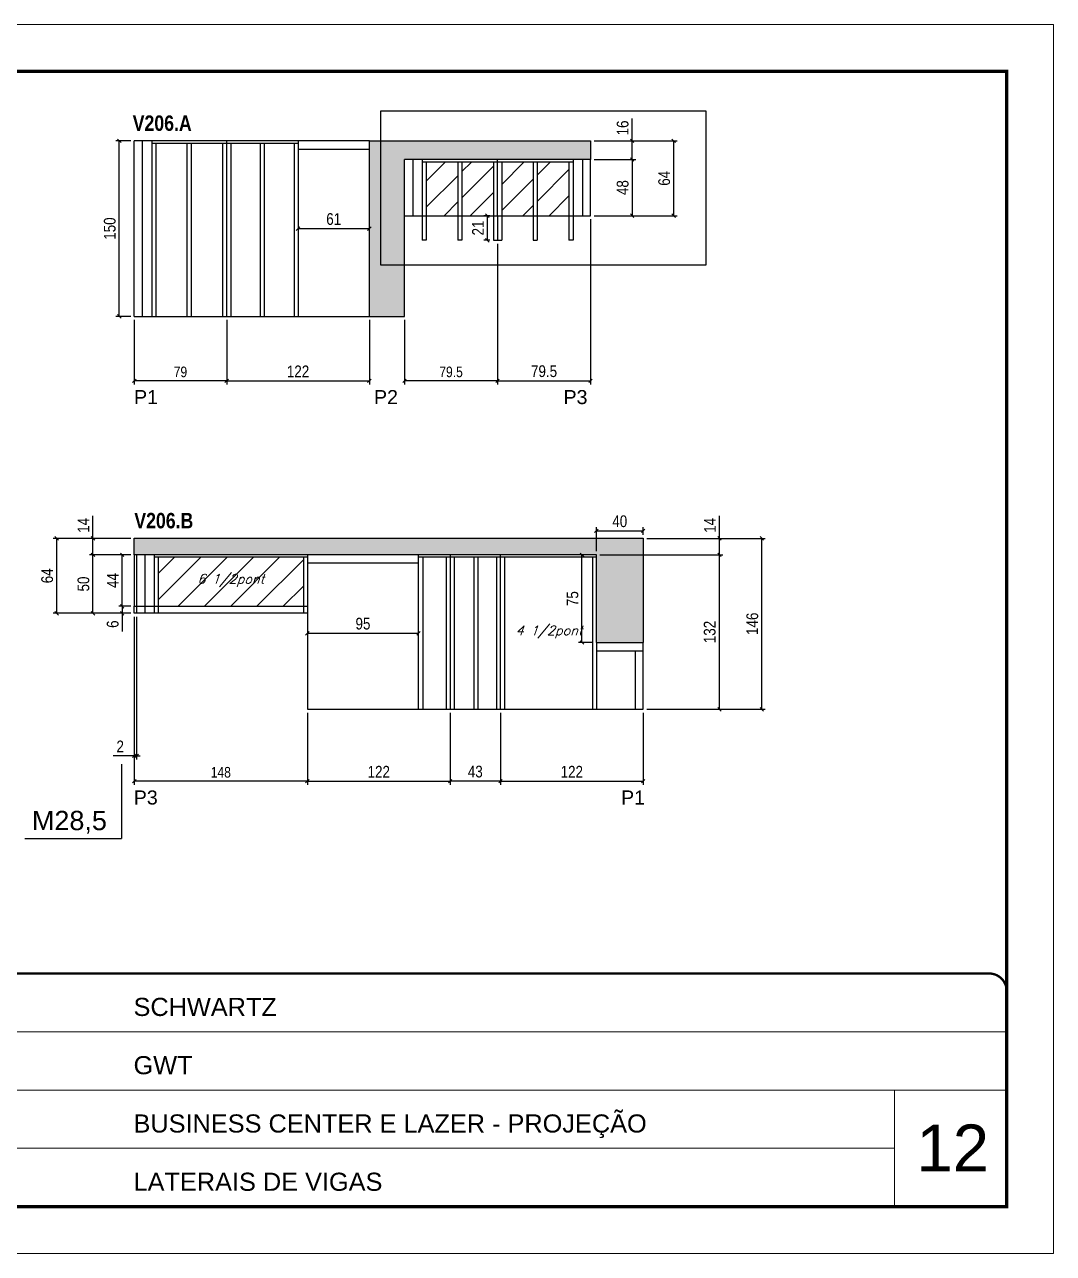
# Model space of a CAD drawing. Extents: x 2603 to 22413, y 1253 to 30260.
# Drawn here: x 7977 to 8856, y 26522 to 27572 of the extents above; entities that cross this region are included whole.
import ezdxf

# ---------------------------------------------------------------- set-up
doc = ezdxf.new("R2010")
doc.units = 0
doc.linetypes.add('CONTINUO', pattern=[0])
doc.linetypes.add('DASHED', pattern=[0.75, 0.5, -0.25])
for name, color, linetype in [('5', 5, 'Continuous'), ('COTA', 241, 'Continuous'), ('NOMENCLATURA', 7, 'Continuous'), ('Painéis', 200, 'Continuous'), ('SARR_2.2x7', 40, 'Continuous'), ('SARR_3.5x7', 81, 'Continuous'), ('texto', 7, 'Continuous')]:
    doc.layers.add(name, color=color, linetype=linetype)
for name, color, linetype, lineweight in [('CARIMBO', 255, 'Continuous', 9), ('Folhas', 255, 'Continuous', 9), ('Hachura', 251, 'Continuous', 9), ('SARRAFO DE PRESSAO', 251, 'DASHED', 9)]:
    doc.layers.add(name, color=color, linetype=linetype, lineweight=lineweight)
doc.styles.add('ARIAL', font='arial.ttf')
doc.styles.add('COTA TECNICA', font='techl___.ttf', dxfattribs={"height": 10})
doc.styles.add('COTA TECNICA-50', font='techl___.ttf', dxfattribs={"height": 9})
doc.styles.add('Romans', font='romans.shx')
doc.styles.get("Standard").update_dxf_attribs({"font": 'arial.ttf'})
doc.styles.add('TECNICA', font='techb___.ttf', dxfattribs={"height": 10})
doc.dimstyles.new('COTA PAINEL-50', dxfattribs={"dimtxt": 9, "dimasz": 3, "dimexe": 3, "dimexo": 3, "dimgap": 3, "dimtad": 1, "dimdec": 1, "dimzin": 12, "dimdsep": 46, "dimtxsty": 'COTA TECNICA-50', "dimblk1": 'OBLIQUE', "dimblk2": 'OBLIQUE', "dimsah": 1, "dimcen": 0.9, "dimclrd": 4, "dimclre": 4, "dimclrt": 240, "dimadec": 1, "dimazin": 3, "dimtfac": 1, "dimtdec": 1, "dimtmove": 0, "dimatfit": 3, "dimfxl": 1, "dimtolj": 1, "dimtzin": 12, "dimarcsym": 0})
doc.dimstyles.new('PAINEL', dxfattribs={"dimtxt": 10, "dimasz": 3, "dimexe": 3, "dimexo": 3, "dimgap": 3, "dimtad": 1, "dimdec": 1, "dimzin": 12, "dimdsep": 46, "dimtxsty": 'COTA TECNICA', "dimblk1": 'OBLIQUE', "dimblk2": 'OBLIQUE', "dimsah": 1, "dimcen": 0.9, "dimclrd": 4, "dimclre": 4, "dimclrt": 240, "dimadec": 1, "dimazin": 3, "dimtfac": 1, "dimtdec": 1, "dimtmove": 0, "dimatfit": 3, "dimfxl": 1, "dimtolj": 1, "dimtzin": 12, "dimarcsym": 0})

# ---------------------------------------------------------------- blocks, each defined once
blk = doc.blocks.new('9999999999')
at = {"color": 30, "linetype": 'CONTINUO'}
for p, q in [((98564.6, 34379.6), (99584, 34379.6)), ((98564.6, 34329.8), (99488, 34329.8)), ((99584, 34329.8), (99488, 34329.8)), ((99488, 34329.8), (99488, 34230.2)), ((98564.6, 34280), (99488, 34280))]:
    blk.add_line(p, q, dxfattribs=at)
at = {"color": 30, "linetype": 'CONTINUO', "const_width": 2}
blk.add_lwpolyline([(99584, 34230.2), (99584, 34414.4, 0.414214), (99569, 34429.4), (98229, 34429.4, 0.414214), (98214, 34414.4), (98214, 34245.2, 0.414214), (98229, 34230.2), (99584, 34230.2)], format="xyb", dxfattribs=at)
at = {"layer": 'Folhas'}
blk.add_lwpolyline([(98139, 34190.2), (99624, 34190.2), (99624, 35240.2), (98139, 35240.2)], close=True, dxfattribs=at)
at = {"layer": 'Folhas', "color": 30, "const_width": 3}
blk.add_lwpolyline([(98214, 34230.2), (99584, 34230.2), (99584, 35200.2), (98214, 35200.2)], close=True, dxfattribs=at)
at = {"color": 7, "linetype": 'Continuous', "ltscale": 5, "style": 'ARIAL'}
for s, height, p in [('SCHWARTZ', 15.48, (98837.7, 34393.1)), ('GWT', 15.48, (98837.7, 34343.3)), ('BUSINESS CENTER E LAZER - PROJEÇÃO', 15.483, (98837.7, 34293.5)), ('LATERAIS DE VIGAS', 15.483, (98837.7, 34243.7))]:
    blk.add_text(s, height=height, dxfattribs=at).set_placement(p)
blk = doc.blocks.new('_Oblique')
at = {"color": 0, "linetype": 'ByBlock', "lineweight": -2}
blk.add_line((-0.5, -0.5), (0.5, 0.5), dxfattribs=at)
blk = doc.blocks.new('*D567')
at = {"layer": 'COTA', "color": 4, "linetype": 'ByBlock', "lineweight": -2, "transparency": 16777216}
for p, q in [((8070.8, 27319.7), (8070.8, 27264.6)), ((8149.8, 27319.7), (8149.8, 27264.6)), ((8149.8, 27267.6), (8070.8, 27267.6))]:
    blk.add_line(p, q, dxfattribs=at)
at = {"layer": 'Defpoints', "color": 0, "linetype": 'ByBlock', "transparency": 16777216}
for p in [(8070.8, 27322.7), (8149.8, 27322.7), (8070.8, 27267.6)]:
    blk.add_point(p, dxfattribs=at)
at = {"layer": 'COTA', "color": 4, "linetype": 'ByBlock', "lineweight": -2, "transparency": 16777216, "xscale": 3, "yscale": 3, "zscale": 3, "rotation": 180}
blk.add_blockref('_Oblique', (8070.8, 27267.6), dxfattribs=at)
at = {"layer": 'COTA', "color": 4, "linetype": 'ByBlock', "lineweight": -2, "transparency": 16777216, "xscale": 3, "yscale": 3, "zscale": 3}
blk.add_blockref('_Oblique', (8149.8, 27267.6), dxfattribs=at)
at = {"layer": 'COTA', "color": 240, "linetype": 'ByBlock', "transparency": 16777216, "insert": (8110.3, 27275.2), "char_height": 9, "attachment_point": 5, "style": 'COTA TECNICA-50'}
blk.add_mtext('\\A1;79', dxfattribs=at)
blk = doc.blocks.new('*D2974')
at = {"layer": 'COTA', "color": 4, "linetype": 'ByBlock', "lineweight": -2, "transparency": 16777216}
blk.add_line((8210.8, 27397.7), (8271.8, 27397.7), dxfattribs=at)
at = {"layer": 'Defpoints', "color": 0, "linetype": 'ByBlock', "transparency": 16777216}
for p in [(8210.8, 27397.7), (8271.8, 27397.7), (8271.8, 27397.7)]:
    blk.add_point(p, dxfattribs=at)
at = {"layer": 'COTA', "color": 4, "linetype": 'ByBlock', "lineweight": -2, "transparency": 16777216, "xscale": 3, "yscale": 3, "zscale": 3, "rotation": 180}
blk.add_blockref('_Oblique', (8210.8, 27397.7), dxfattribs=at)
at = {"layer": 'COTA', "color": 4, "linetype": 'ByBlock', "lineweight": -2, "transparency": 16777216, "xscale": 3, "yscale": 3, "zscale": 3}
blk.add_blockref('_Oblique', (8271.8, 27397.7), dxfattribs=at)
at = {"layer": 'COTA', "color": 240, "linetype": 'ByBlock', "transparency": 16777216, "insert": (8241.3, 27405.8), "char_height": 10, "attachment_point": 5, "style": 'COTA TECNICA'}
blk.add_mtext('\\A1;61', dxfattribs=at)
blk = doc.blocks.new('*D543')
at = {"layer": 'COTA', "color": 4, "linetype": 'ByBlock', "lineweight": -2, "transparency": 16777216}
for p, q in [((8381.3, 27384.7), (8381.3, 27264.6)), ((8301.8, 27319.7), (8301.8, 27264.6)), ((8381.3, 27267.6), (8301.8, 27267.6))]:
    blk.add_line(p, q, dxfattribs=at)
at = {"layer": 'Defpoints', "color": 0, "linetype": 'ByBlock', "transparency": 16777216}
for p in [(8381.3, 27387.7), (8301.8, 27322.7), (8301.8, 27267.6)]:
    blk.add_point(p, dxfattribs=at)
at = {"layer": 'COTA', "color": 4, "linetype": 'ByBlock', "lineweight": -2, "transparency": 16777216, "xscale": 3, "yscale": 3, "zscale": 3, "rotation": 180}
blk.add_blockref('_Oblique', (8301.8, 27267.6), dxfattribs=at)
at = {"layer": 'COTA', "color": 4, "linetype": 'ByBlock', "lineweight": -2, "transparency": 16777216, "xscale": 3, "yscale": 3, "zscale": 3}
blk.add_blockref('_Oblique', (8381.3, 27267.6), dxfattribs=at)
at = {"layer": 'COTA', "color": 240, "linetype": 'ByBlock', "transparency": 16777216, "insert": (8341.6, 27275.2), "char_height": 9, "attachment_point": 5, "style": 'COTA TECNICA-50'}
blk.add_mtext('\\A1;79.5', dxfattribs=at)
blk = doc.blocks.new('*D2899')
at = {"layer": 'COTA', "color": 4, "linetype": 'ByBlock', "lineweight": -2, "transparency": 16777216}
for p, q in [((8460.8, 27405.7), (8460.8, 27264.6)), ((8381.3, 27384.7), (8381.3, 27264.6)), ((8381.3, 27267.6), (8460.8, 27267.6))]:
    blk.add_line(p, q, dxfattribs=at)
at = {"layer": 'Defpoints', "color": 0, "linetype": 'ByBlock', "transparency": 16777216}
for p in [(8460.8, 27408.7), (8381.3, 27387.7), (8460.8, 27267.6)]:
    blk.add_point(p, dxfattribs=at)
at = {"layer": 'COTA', "color": 4, "linetype": 'ByBlock', "lineweight": -2, "transparency": 16777216, "xscale": 3, "yscale": 3, "zscale": 3, "rotation": 180}
blk.add_blockref('_Oblique', (8381.3, 27267.6), dxfattribs=at)
at = {"layer": 'COTA', "color": 4, "linetype": 'ByBlock', "lineweight": -2, "transparency": 16777216, "xscale": 3, "yscale": 3, "zscale": 3}
blk.add_blockref('_Oblique', (8460.8, 27267.6), dxfattribs=at)
at = {"layer": 'COTA', "color": 240, "linetype": 'ByBlock', "transparency": 16777216, "insert": (8421.1, 27275.8), "char_height": 10, "attachment_point": 5, "style": 'COTA TECNICA'}
blk.add_mtext('\\A1;79.5', dxfattribs=at)
blk = doc.blocks.new('*D2900')
at = {"layer": 'COTA', "color": 4, "linetype": 'ByBlock', "lineweight": -2, "transparency": 16777216}
for p, q in [((8463.8, 27456.7), (8499.4, 27456.7)), ((8496.4, 27456.7), (8496.4, 27408.7)), ((8463.8, 27408.7), (8499.4, 27408.7))]:
    blk.add_line(p, q, dxfattribs=at)
at = {"layer": 'Defpoints', "color": 0, "linetype": 'ByBlock', "transparency": 16777216}
for p in [(8460.8, 27456.7), (8460.8, 27408.7), (8496.4, 27408.7)]:
    blk.add_point(p, dxfattribs=at)
at = {"layer": 'COTA', "color": 4, "linetype": 'ByBlock', "lineweight": -2, "transparency": 16777216, "xscale": 3, "yscale": 3, "zscale": 3}
for p, rotation in [((8496.4, 27456.7), 90), ((8496.4, 27408.7), 270)]:
    blk.add_blockref('_Oblique', p, dxfattribs=dict(at, rotation=rotation))
at = {"layer": 'COTA', "color": 240, "linetype": 'ByBlock', "transparency": 16777216, "insert": (8488.3, 27432.7), "char_height": 10, "attachment_point": 5, "rotation": 90, "style": 'COTA TECNICA'}
blk.add_mtext('\\A1;48', dxfattribs=at)
blk = doc.blocks.new('*D2901')
at = {"layer": 'COTA', "color": 4, "linetype": 'ByBlock', "lineweight": -2, "transparency": 16777216}
for p, q in [((8496.4, 27472.7), (8496.4, 27491.7)), ((8463.8, 27472.7), (8499.4, 27472.7)), ((8496.4, 27456.7), (8496.4, 27472.7)), ((8463.8, 27456.7), (8499.4, 27456.7))]:
    blk.add_line(p, q, dxfattribs=at)
at = {"layer": 'Defpoints', "color": 0, "linetype": 'ByBlock', "transparency": 16777216}
for p in [(8460.8, 27472.7), (8496.4, 27472.7), (8460.8, 27456.7)]:
    blk.add_point(p, dxfattribs=at)
at = {"layer": 'COTA', "color": 4, "linetype": 'ByBlock', "lineweight": -2, "transparency": 16777216, "xscale": 3, "yscale": 3, "zscale": 3}
for p, rotation in [((8496.4, 27472.7), 90), ((8496.4, 27456.7), 270)]:
    blk.add_blockref('_Oblique', p, dxfattribs=dict(at, rotation=rotation))
at = {"layer": 'COTA', "color": 240, "linetype": 'ByBlock', "transparency": 16777216, "insert": (8488.3, 27483.7), "char_height": 10, "attachment_point": 5, "rotation": 90, "style": 'COTA TECNICA'}
blk.add_mtext('\\A1;16', dxfattribs=at)
blk = doc.blocks.new('*D2902')
at = {"layer": 'COTA', "color": 4, "linetype": 'ByBlock', "lineweight": -2, "transparency": 16777216}
for p, q in [((8374.8, 27408.7), (8369.6, 27408.7)), ((8372.6, 27387.7), (8372.6, 27408.7)), ((8374.8, 27387.7), (8369.6, 27387.7))]:
    blk.add_line(p, q, dxfattribs=at)
at = {"layer": 'Defpoints', "color": 0, "linetype": 'ByBlock', "transparency": 16777216}
for p in [(8372.6, 27408.7), (8377.8, 27408.7), (8377.8, 27387.7)]:
    blk.add_point(p, dxfattribs=at)
at = {"layer": 'COTA', "color": 4, "linetype": 'ByBlock', "lineweight": -2, "transparency": 16777216, "xscale": 3, "yscale": 3, "zscale": 3}
for p, rotation in [((8372.6, 27408.7), 90), ((8372.6, 27387.7), 270)]:
    blk.add_blockref('_Oblique', p, dxfattribs=dict(at, rotation=rotation))
at = {"layer": 'COTA', "color": 240, "linetype": 'ByBlock', "transparency": 16777216, "insert": (8364.6, 27398.2), "char_height": 10, "attachment_point": 5, "rotation": 90, "style": 'COTA TECNICA'}
blk.add_mtext('\\A1;21', dxfattribs=at)
blk = doc.blocks.new('*D2903')
at = {"layer": 'COTA', "color": 4, "linetype": 'ByBlock', "lineweight": -2, "transparency": 16777216}
for p, q in [((8463.8, 27472.7), (8534.9, 27472.7)), ((8531.9, 27408.7), (8531.9, 27472.7)), ((8463.8, 27408.7), (8534.9, 27408.7))]:
    blk.add_line(p, q, dxfattribs=at)
at = {"layer": 'Defpoints', "color": 0, "linetype": 'ByBlock', "transparency": 16777216}
for p in [(8460.8, 27472.7), (8531.9, 27472.7), (8460.8, 27408.7)]:
    blk.add_point(p, dxfattribs=at)
at = {"layer": 'COTA', "color": 4, "linetype": 'ByBlock', "lineweight": -2, "transparency": 16777216, "xscale": 3, "yscale": 3, "zscale": 3}
for p, rotation in [((8531.9, 27472.7), 90), ((8531.9, 27408.7), 270)]:
    blk.add_blockref('_Oblique', p, dxfattribs=dict(at, rotation=rotation))
at = {"layer": 'COTA', "color": 240, "linetype": 'ByBlock', "transparency": 16777216, "insert": (8523.8, 27440.7), "char_height": 10, "attachment_point": 5, "rotation": 90, "style": 'COTA TECNICA'}
blk.add_mtext('\\A1;64', dxfattribs=at)
blk = doc.blocks.new('*D2904')
at = {"layer": 'COTA', "color": 4, "linetype": 'ByBlock', "lineweight": -2, "transparency": 16777216}
for p, q in [((8067.8, 27472.7), (8055, 27472.7)), ((8058, 27322.7), (8058, 27472.7)), ((8067.8, 27322.7), (8055, 27322.7))]:
    blk.add_line(p, q, dxfattribs=at)
at = {"layer": 'Defpoints', "color": 0, "linetype": 'ByBlock', "transparency": 16777216}
for p in [(8058, 27472.7), (8070.8, 27472.7), (8070.8, 27322.7)]:
    blk.add_point(p, dxfattribs=at)
at = {"layer": 'COTA', "color": 4, "linetype": 'ByBlock', "lineweight": -2, "transparency": 16777216, "xscale": 3, "yscale": 3, "zscale": 3}
for p, rotation in [((8058, 27472.7), 90), ((8058, 27322.7), 270)]:
    blk.add_blockref('_Oblique', p, dxfattribs=dict(at, rotation=rotation))
at = {"layer": 'COTA', "color": 240, "linetype": 'ByBlock', "transparency": 16777216, "insert": (8049.9, 27397.7), "char_height": 10, "attachment_point": 5, "rotation": 90, "style": 'COTA TECNICA'}
blk.add_mtext('\\A1;150', dxfattribs=at)
blk = doc.blocks.new('*D2905')
at = {"layer": 'COTA', "color": 4, "linetype": 'ByBlock', "lineweight": -2, "transparency": 16777216}
for p, q in [((8149.8, 27319.7), (8149.8, 27264.6)), ((8271.8, 27319.7), (8271.8, 27264.6)), ((8149.8, 27267.6), (8271.8, 27267.6))]:
    blk.add_line(p, q, dxfattribs=at)
at = {"layer": 'Defpoints', "color": 0, "linetype": 'ByBlock', "transparency": 16777216}
for p in [(8149.8, 27322.7), (8271.8, 27322.7), (8271.8, 27267.6)]:
    blk.add_point(p, dxfattribs=at)
at = {"layer": 'COTA', "color": 4, "linetype": 'ByBlock', "lineweight": -2, "transparency": 16777216, "xscale": 3, "yscale": 3, "zscale": 3, "rotation": 180}
blk.add_blockref('_Oblique', (8149.8, 27267.6), dxfattribs=at)
at = {"layer": 'COTA', "color": 4, "linetype": 'ByBlock', "lineweight": -2, "transparency": 16777216, "xscale": 3, "yscale": 3, "zscale": 3}
blk.add_blockref('_Oblique', (8271.8, 27267.6), dxfattribs=at)
at = {"layer": 'COTA', "color": 240, "linetype": 'ByBlock', "transparency": 16777216, "insert": (8210.8, 27275.7), "char_height": 10, "attachment_point": 5, "style": 'COTA TECNICA'}
blk.add_mtext('\\A1;122', dxfattribs=at)
blk = doc.blocks.new('*D544')
at = {"layer": 'COTA', "color": 4, "linetype": 'ByBlock', "lineweight": -2, "transparency": 16777216}
for p, q in [((8070.8, 27066), (8070.8, 26922.5)), ((8218.8, 26984), (8218.8, 26922.5)), ((8218.8, 26925.5), (8070.8, 26925.5))]:
    blk.add_line(p, q, dxfattribs=at)
at = {"layer": 'Defpoints', "color": 0, "linetype": 'ByBlock', "transparency": 16777216}
for p in [(8070.8, 27069), (8218.8, 26987), (8070.8, 26925.5)]:
    blk.add_point(p, dxfattribs=at)
at = {"layer": 'COTA', "color": 4, "linetype": 'ByBlock', "lineweight": -2, "transparency": 16777216, "xscale": 3, "yscale": 3, "zscale": 3, "rotation": 180}
blk.add_blockref('_Oblique', (8070.8, 26925.5), dxfattribs=at)
at = {"layer": 'COTA', "color": 4, "linetype": 'ByBlock', "lineweight": -2, "transparency": 16777216, "xscale": 3, "yscale": 3, "zscale": 3}
blk.add_blockref('_Oblique', (8218.8, 26925.5), dxfattribs=at)
at = {"layer": 'COTA', "color": 240, "linetype": 'ByBlock', "transparency": 16777216, "insert": (8144.8, 26933.1), "char_height": 9, "attachment_point": 5, "style": 'COTA TECNICA-50'}
blk.add_mtext('\\A1;148', dxfattribs=at)
blk = doc.blocks.new('*D2906')
at = {"layer": 'COTA', "color": 4, "linetype": 'ByBlock', "lineweight": -2, "transparency": 16777216}
for p, q in [((8070.8, 27066), (8070.8, 26944.2)), ((8072.8, 27066), (8072.8, 26944.2)), ((8070.8, 26947.2), (8052.7, 26947.2)), ((8072.8, 26947.2), (8070.8, 26947.2)), ((8072.8, 26947.2), (8075.8, 26947.2))]:
    blk.add_line(p, q, dxfattribs=at)
at = {"layer": 'Defpoints', "color": 0, "linetype": 'ByBlock', "transparency": 16777216}
for p in [(8070.8, 27069), (8072.8, 27069), (8070.8, 26947.2)]:
    blk.add_point(p, dxfattribs=at)
at = {"layer": 'COTA', "color": 4, "linetype": 'ByBlock', "lineweight": -2, "transparency": 16777216, "xscale": 3, "yscale": 3, "zscale": 3}
blk.add_blockref('_Oblique', (8070.8, 26947.2), dxfattribs=at)
at = {"layer": 'COTA', "color": 4, "linetype": 'ByBlock', "lineweight": -2, "transparency": 16777216, "xscale": 3, "yscale": 3, "zscale": 3, "rotation": 180}
blk.add_blockref('_Oblique', (8072.8, 26947.2), dxfattribs=at)
at = {"layer": 'COTA', "color": 240, "linetype": 'ByBlock', "transparency": 16777216, "insert": (8058.8, 26955.2), "char_height": 10, "attachment_point": 5, "style": 'COTA TECNICA'}
blk.add_mtext('\\A1;2', dxfattribs=at)
blk = doc.blocks.new('*D2907')
at = {"layer": 'COTA', "color": 4, "linetype": 'ByBlock', "lineweight": -2, "transparency": 16777216}
for p, q in [((8508.8, 27133), (8610.2, 27133)), ((8607.2, 26987), (8607.2, 27133)), ((8508.8, 26987), (8610.2, 26987))]:
    blk.add_line(p, q, dxfattribs=at)
at = {"layer": 'Defpoints', "color": 0, "linetype": 'ByBlock', "transparency": 16777216}
for p in [(8505.8, 27133), (8607.2, 27133), (8505.8, 26987)]:
    blk.add_point(p, dxfattribs=at)
at = {"layer": 'COTA', "color": 4, "linetype": 'ByBlock', "lineweight": -2, "transparency": 16777216, "xscale": 3, "yscale": 3, "zscale": 3}
for p, rotation in [((8607.2, 27133), 90), ((8607.2, 26987), 270)]:
    blk.add_blockref('_Oblique', p, dxfattribs=dict(at, rotation=rotation))
at = {"layer": 'COTA', "color": 240, "linetype": 'ByBlock', "transparency": 16777216, "insert": (8599.1, 27060), "char_height": 10, "attachment_point": 5, "rotation": 90, "style": 'COTA TECNICA'}
blk.add_mtext('\\A1;146', dxfattribs=at)
blk = doc.blocks.new('*D2908')
at = {"layer": 'COTA', "color": 4, "linetype": 'ByBlock', "lineweight": -2, "transparency": 16777216}
for p, q in [((8218.8, 26984), (8218.8, 26922.5)), ((8340.8, 26984), (8340.8, 26922.5)), ((8218.8, 26925.5), (8340.8, 26925.5))]:
    blk.add_line(p, q, dxfattribs=at)
at = {"layer": 'Defpoints', "color": 0, "linetype": 'ByBlock', "transparency": 16777216}
for p in [(8218.8, 26987), (8340.8, 26987), (8340.8, 26925.5)]:
    blk.add_point(p, dxfattribs=at)
at = {"layer": 'COTA', "color": 4, "linetype": 'ByBlock', "lineweight": -2, "transparency": 16777216, "xscale": 3, "yscale": 3, "zscale": 3, "rotation": 180}
blk.add_blockref('_Oblique', (8218.8, 26925.5), dxfattribs=at)
at = {"layer": 'COTA', "color": 4, "linetype": 'ByBlock', "lineweight": -2, "transparency": 16777216, "xscale": 3, "yscale": 3, "zscale": 3}
blk.add_blockref('_Oblique', (8340.8, 26925.5), dxfattribs=at)
at = {"layer": 'COTA', "color": 240, "linetype": 'ByBlock', "transparency": 16777216, "insert": (8279.8, 26933.6), "char_height": 10, "attachment_point": 5, "style": 'COTA TECNICA'}
blk.add_mtext('\\A1;122', dxfattribs=at)
blk = doc.blocks.new('*D2909')
at = {"layer": 'COTA', "color": 4, "linetype": 'ByBlock', "lineweight": -2, "transparency": 16777216}
for p, q in [((8383.8, 26984), (8383.8, 26922.5)), ((8505.8, 26984), (8505.8, 26922.5)), ((8383.8, 26925.5), (8505.8, 26925.5))]:
    blk.add_line(p, q, dxfattribs=at)
at = {"layer": 'Defpoints', "color": 0, "linetype": 'ByBlock', "transparency": 16777216}
for p in [(8383.8, 26987), (8505.8, 26987), (8505.8, 26925.5)]:
    blk.add_point(p, dxfattribs=at)
at = {"layer": 'COTA', "color": 4, "linetype": 'ByBlock', "lineweight": -2, "transparency": 16777216, "xscale": 3, "yscale": 3, "zscale": 3, "rotation": 180}
blk.add_blockref('_Oblique', (8383.8, 26925.5), dxfattribs=at)
at = {"layer": 'COTA', "color": 4, "linetype": 'ByBlock', "lineweight": -2, "transparency": 16777216, "xscale": 3, "yscale": 3, "zscale": 3}
blk.add_blockref('_Oblique', (8505.8, 26925.5), dxfattribs=at)
at = {"layer": 'COTA', "color": 240, "linetype": 'ByBlock', "transparency": 16777216, "insert": (8444.8, 26933.6), "char_height": 10, "attachment_point": 5, "style": 'COTA TECNICA'}
blk.add_mtext('\\A1;122', dxfattribs=at)
blk = doc.blocks.new('*D2910')
at = {"layer": 'COTA', "color": 4, "linetype": 'ByBlock', "lineweight": -2, "transparency": 16777216}
for p, q in [((8067.8, 27119), (8032.5, 27119)), ((8035.5, 27069), (8035.5, 27119)), ((8067.8, 27069), (8032.5, 27069))]:
    blk.add_line(p, q, dxfattribs=at)
at = {"layer": 'Defpoints', "color": 0, "linetype": 'ByBlock', "transparency": 16777216}
for p in [(8035.5, 27119), (8070.8, 27119), (8070.8, 27069)]:
    blk.add_point(p, dxfattribs=at)
at = {"layer": 'COTA', "color": 4, "linetype": 'ByBlock', "lineweight": -2, "transparency": 16777216, "xscale": 3, "yscale": 3, "zscale": 3}
for p, rotation in [((8035.5, 27119), 90), ((8035.5, 27069), 270)]:
    blk.add_blockref('_Oblique', p, dxfattribs=dict(at, rotation=rotation))
at = {"layer": 'COTA', "color": 240, "linetype": 'ByBlock', "transparency": 16777216, "insert": (8027.4, 27094), "char_height": 10, "attachment_point": 5, "rotation": 90, "style": 'COTA TECNICA'}
blk.add_mtext('\\A1;50', dxfattribs=at)
blk = doc.blocks.new('*D2911')
at = {"layer": 'COTA', "color": 4, "linetype": 'ByBlock', "lineweight": -2, "transparency": 16777216}
for p, q in [((8035.5, 27133), (8035.5, 27152.2)), ((8067.8, 27133), (8032.5, 27133)), ((8035.5, 27119), (8035.5, 27133)), ((8067.8, 27119), (8032.5, 27119))]:
    blk.add_line(p, q, dxfattribs=at)
at = {"layer": 'Defpoints', "color": 0, "linetype": 'ByBlock', "transparency": 16777216}
for p in [(8035.5, 27133), (8070.8, 27133), (8070.8, 27119)]:
    blk.add_point(p, dxfattribs=at)
at = {"layer": 'COTA', "color": 4, "linetype": 'ByBlock', "lineweight": -2, "transparency": 16777216, "xscale": 3, "yscale": 3, "zscale": 3}
for p, rotation in [((8035.5, 27133), 90), ((8035.5, 27119), 270)]:
    blk.add_blockref('_Oblique', p, dxfattribs=dict(at, rotation=rotation))
at = {"layer": 'COTA', "color": 240, "linetype": 'ByBlock', "transparency": 16777216, "insert": (8027.4, 27144.1), "char_height": 10, "attachment_point": 5, "rotation": 90, "style": 'COTA TECNICA'}
blk.add_mtext('\\A1;14', dxfattribs=at)
blk = doc.blocks.new('*D2912')
at = {"layer": 'COTA', "color": 4, "linetype": 'ByBlock', "lineweight": -2, "transparency": 16777216}
blk.add_line((8218.8, 27051.9), (8313.8, 27051.9), dxfattribs=at)
at = {"layer": 'Defpoints', "color": 0, "linetype": 'ByBlock', "transparency": 16777216}
for p in [(8218.8, 27051.9), (8313.8, 27051.9), (8313.8, 27051.9)]:
    blk.add_point(p, dxfattribs=at)
at = {"layer": 'COTA', "color": 4, "linetype": 'ByBlock', "lineweight": -2, "transparency": 16777216, "xscale": 3, "yscale": 3, "zscale": 3, "rotation": 180}
blk.add_blockref('_Oblique', (8218.8, 27051.9), dxfattribs=at)
at = {"layer": 'COTA', "color": 4, "linetype": 'ByBlock', "lineweight": -2, "transparency": 16777216, "xscale": 3, "yscale": 3, "zscale": 3}
blk.add_blockref('_Oblique', (8313.8, 27051.9), dxfattribs=at)
at = {"layer": 'COTA', "color": 240, "linetype": 'ByBlock', "transparency": 16777216, "insert": (8266.3, 27060.1), "char_height": 10, "attachment_point": 5, "style": 'COTA TECNICA'}
blk.add_mtext('\\A1;95', dxfattribs=at)
blk = doc.blocks.new('*D2928')
at = {"layer": 'COTA', "color": 4, "linetype": 'ByBlock', "lineweight": -2, "transparency": 16777216}
for p, q in [((8067.8, 27075), (8057.5, 27075)), ((8067.8, 27069), (8057.5, 27069)), ((8060.5, 27075), (8060.5, 27069)), ((8060.5, 27069), (8060.5, 27053.4))]:
    blk.add_line(p, q, dxfattribs=at)
at = {"layer": 'Defpoints', "color": 0, "linetype": 'ByBlock', "transparency": 16777216}
for p in [(8060.5, 27069), (8070.8, 27075), (8070.8, 27069)]:
    blk.add_point(p, dxfattribs=at)
at = {"layer": 'COTA', "color": 4, "linetype": 'ByBlock', "lineweight": -2, "transparency": 16777216, "xscale": 3, "yscale": 3, "zscale": 3}
for p, rotation in [((8060.5, 27075), 90), ((8060.5, 27069), 270)]:
    blk.add_blockref('_Oblique', p, dxfattribs=dict(at, rotation=rotation))
at = {"layer": 'COTA', "color": 240, "linetype": 'ByBlock', "transparency": 16777216, "insert": (8052.4, 27059.7), "char_height": 10, "attachment_point": 5, "rotation": 90, "style": 'COTA TECNICA'}
blk.add_mtext('\\A1;6', dxfattribs=at)
blk = doc.blocks.new('*D2929')
at = {"layer": 'COTA', "color": 4, "linetype": 'ByBlock', "lineweight": -2, "transparency": 16777216}
for p, q in [((8067.8, 27119), (8057.5, 27119)), ((8060.5, 27075), (8060.5, 27119)), ((8067.8, 27075), (8057.5, 27075))]:
    blk.add_line(p, q, dxfattribs=at)
at = {"layer": 'Defpoints', "color": 0, "linetype": 'ByBlock', "transparency": 16777216}
for p in [(8060.5, 27119), (8070.8, 27119), (8070.8, 27075)]:
    blk.add_point(p, dxfattribs=at)
at = {"layer": 'COTA', "color": 4, "linetype": 'ByBlock', "lineweight": -2, "transparency": 16777216, "xscale": 3, "yscale": 3, "zscale": 3}
for p, rotation in [((8060.5, 27119), 90), ((8060.5, 27075), 270)]:
    blk.add_blockref('_Oblique', p, dxfattribs=dict(at, rotation=rotation))
at = {"layer": 'COTA', "color": 240, "linetype": 'ByBlock', "transparency": 16777216, "insert": (8052.4, 27097), "char_height": 10, "attachment_point": 5, "rotation": 90, "style": 'COTA TECNICA'}
blk.add_mtext('\\A1;44', dxfattribs=at)
blk = doc.blocks.new('*D2930')
at = {"layer": 'COTA', "color": 4, "linetype": 'ByBlock', "lineweight": -2, "transparency": 16777216}
for p, q in [((8067.8, 27133), (8001.5, 27133)), ((8004.5, 27069), (8004.5, 27133)), ((8067.8, 27069), (8001.5, 27069))]:
    blk.add_line(p, q, dxfattribs=at)
at = {"layer": 'Defpoints', "color": 0, "linetype": 'ByBlock', "transparency": 16777216}
for p in [(8004.5, 27133), (8070.8, 27133), (8070.8, 27069)]:
    blk.add_point(p, dxfattribs=at)
at = {"layer": 'COTA', "color": 4, "linetype": 'ByBlock', "lineweight": -2, "transparency": 16777216, "xscale": 3, "yscale": 3, "zscale": 3}
for p, rotation in [((8004.5, 27133), 90), ((8004.5, 27069), 270)]:
    blk.add_blockref('_Oblique', p, dxfattribs=dict(at, rotation=rotation))
at = {"layer": 'COTA', "color": 240, "linetype": 'ByBlock', "transparency": 16777216, "insert": (7996.4, 27101), "char_height": 10, "attachment_point": 5, "rotation": 90, "style": 'COTA TECNICA'}
blk.add_mtext('\\A1;64', dxfattribs=at)
blk = doc.blocks.new('*D2931')
at = {"layer": 'COTA', "color": 4, "linetype": 'ByBlock', "lineweight": -2, "transparency": 16777216}
for p, q in [((8468.8, 27119), (8574, 27119)), ((8571, 26987), (8571, 27119)), ((8508.8, 26987), (8574, 26987))]:
    blk.add_line(p, q, dxfattribs=at)
at = {"layer": 'Defpoints', "color": 0, "linetype": 'ByBlock', "transparency": 16777216}
for p in [(8465.8, 27119), (8571, 27119), (8505.8, 26987)]:
    blk.add_point(p, dxfattribs=at)
at = {"layer": 'COTA', "color": 4, "linetype": 'ByBlock', "lineweight": -2, "transparency": 16777216, "xscale": 3, "yscale": 3, "zscale": 3}
for p, rotation in [((8571, 27119), 90), ((8571, 26987), 270)]:
    blk.add_blockref('_Oblique', p, dxfattribs=dict(at, rotation=rotation))
at = {"layer": 'COTA', "color": 240, "linetype": 'ByBlock', "transparency": 16777216, "insert": (8562.7, 27053), "char_height": 10, "attachment_point": 5, "rotation": 90, "style": 'COTA TECNICA'}
blk.add_mtext('\\A1;132', dxfattribs=at)
blk = doc.blocks.new('*D2932')
at = {"layer": 'COTA', "color": 4, "linetype": 'ByBlock', "lineweight": -2, "transparency": 16777216}
for p, q in [((8571, 27133), (8571, 27152.2)), ((8508.8, 27133), (8574, 27133)), ((8571, 27119), (8571, 27133)), ((8468.8, 27119), (8574, 27119))]:
    blk.add_line(p, q, dxfattribs=at)
at = {"layer": 'Defpoints', "color": 0, "linetype": 'ByBlock', "transparency": 16777216}
for p in [(8505.8, 27133), (8571, 27133), (8465.8, 27119)]:
    blk.add_point(p, dxfattribs=at)
at = {"layer": 'COTA', "color": 4, "linetype": 'ByBlock', "lineweight": -2, "transparency": 16777216, "xscale": 3, "yscale": 3, "zscale": 3}
for p, rotation in [((8571, 27133), 90), ((8571, 27119), 270)]:
    blk.add_blockref('_Oblique', p, dxfattribs=dict(at, rotation=rotation))
at = {"layer": 'COTA', "color": 240, "linetype": 'ByBlock', "transparency": 16777216, "insert": (8562.9, 27144.1), "char_height": 10, "attachment_point": 5, "rotation": 90, "style": 'COTA TECNICA'}
blk.add_mtext('\\A1;14', dxfattribs=at)
blk = doc.blocks.new('*D2933')
at = {"layer": 'COTA', "color": 4, "linetype": 'ByBlock', "lineweight": -2, "transparency": 16777216}
for p, q in [((8465.8, 27122), (8465.8, 27142.5)), ((8465.8, 27139.5), (8505.8, 27139.5)), ((8505.8, 27136), (8505.8, 27142.5))]:
    blk.add_line(p, q, dxfattribs=at)
at = {"layer": 'Defpoints', "color": 0, "linetype": 'ByBlock', "transparency": 16777216}
for p in [(8505.8, 27139.5), (8505.8, 27133), (8465.8, 27119)]:
    blk.add_point(p, dxfattribs=at)
at = {"layer": 'COTA', "color": 4, "linetype": 'ByBlock', "lineweight": -2, "transparency": 16777216, "xscale": 3, "yscale": 3, "zscale": 3, "rotation": 180}
blk.add_blockref('_Oblique', (8465.8, 27139.5), dxfattribs=at)
at = {"layer": 'COTA', "color": 4, "linetype": 'ByBlock', "lineweight": -2, "transparency": 16777216, "xscale": 3, "yscale": 3, "zscale": 3}
blk.add_blockref('_Oblique', (8505.8, 27139.5), dxfattribs=at)
at = {"layer": 'COTA', "color": 240, "linetype": 'ByBlock', "transparency": 16777216, "insert": (8485.8, 27147.6), "char_height": 10, "attachment_point": 5, "style": 'COTA TECNICA'}
blk.add_mtext('\\A1;40', dxfattribs=at)
blk = doc.blocks.new('*D2934')
at = {"layer": 'COTA', "color": 4, "linetype": 'ByBlock', "lineweight": -2, "transparency": 16777216}
for p, q in [((8462.8, 27119), (8450.5, 27119)), ((8453.5, 27044), (8453.5, 27119)), ((8462.8, 27044), (8450.5, 27044))]:
    blk.add_line(p, q, dxfattribs=at)
at = {"layer": 'Defpoints', "color": 0, "linetype": 'ByBlock', "transparency": 16777216}
for p in [(8453.5, 27119), (8465.8, 27119), (8465.8, 27044)]:
    blk.add_point(p, dxfattribs=at)
at = {"layer": 'COTA', "color": 4, "linetype": 'ByBlock', "lineweight": -2, "transparency": 16777216, "xscale": 3, "yscale": 3, "zscale": 3}
for p, rotation in [((8453.5, 27119), 90), ((8453.5, 27044), 270)]:
    blk.add_blockref('_Oblique', p, dxfattribs=dict(at, rotation=rotation))
at = {"layer": 'COTA', "color": 240, "linetype": 'ByBlock', "transparency": 16777216, "insert": (8445.4, 27081.5), "char_height": 10, "attachment_point": 5, "rotation": 90, "style": 'COTA TECNICA'}
blk.add_mtext('\\A1;75', dxfattribs=at)
blk = doc.blocks.new('*D1613')
at = {"layer": 'COTA', "color": 4, "linetype": 'ByBlock', "lineweight": -2, "transparency": 16777216}
for p, q in [((8340.8, 26984), (8340.8, 26922.5)), ((8383.8, 26984), (8383.8, 26922.5)), ((8383.8, 26925.5), (8340.8, 26925.5))]:
    blk.add_line(p, q, dxfattribs=at)
at = {"layer": 'Defpoints', "color": 0, "linetype": 'ByBlock', "transparency": 16777216}
for p in [(8340.8, 26987), (8383.8, 26987), (8340.8, 26925.5)]:
    blk.add_point(p, dxfattribs=at)
at = {"layer": 'COTA', "color": 4, "linetype": 'ByBlock', "lineweight": -2, "transparency": 16777216, "xscale": 3, "yscale": 3, "zscale": 3, "rotation": 180}
blk.add_blockref('_Oblique', (8340.8, 26925.5), dxfattribs=at)
at = {"layer": 'COTA', "color": 4, "linetype": 'ByBlock', "lineweight": -2, "transparency": 16777216, "xscale": 3, "yscale": 3, "zscale": 3}
blk.add_blockref('_Oblique', (8383.8, 26925.5), dxfattribs=at)
at = {"layer": 'COTA', "color": 240, "linetype": 'ByBlock', "transparency": 16777216, "insert": (8362.3, 26933.7), "char_height": 10, "attachment_point": 5, "style": 'COTA TECNICA'}
blk.add_mtext('\\A1;43', dxfattribs=at)

msp = doc.modelspace()

# ---------------------------------------------------------------- hatches: boundary and pattern name
at = {"layer": 'COTA', "linetype": 'ByBlock'}
h = msp.add_hatch(dxfattribs=at)
h.set_pattern_fill('AR-CONC', color=256, scale=0.03)
h.set_pattern_definition([(50, (-126370.0314, -5371.0305), (5.46554007, -0.47817257), [0.5715, -6.2865]), (355, (-126370.0314, -5371.0305), (-1.05730264, 5.73170536), [0.4572, -5.02921753]), (100.4514447, (-126369.576, -5371.0704), (4.40823741, 5.25353256), [0.48570026, -5.34270734]), (46.1842, (-126370.0314, -5369.5065), (8.13237123, -1.26126984), [0.85725, -9.42975]), (96.6355576, (-126369.354, -5369.612), (7.122124, 7.42278374), [0.7285507, -8.01406824]), (351.184151, (-126370.031, -5369.5065), (7.122124, 7.42278374), [0.685799, -7.54379196]), (21, (-126369.2694, -5369.8875), (4.54843174, -3.06795595), [0.5715, -6.2865]), (326, (-126369.2694, -5369.8875), (1.85406085, 5.52563898), [0.4572, -5.0292]), (71.451445, (-126368.8904, -5370.143), (6.40249258, 2.45768307), [0.48570026, -5.34269813]), (37.5, (-126370.0314, -5371.0305), (0.092658098, 2.536651166), [0, -4.96824, 0, -5.1054, 0, -5.04825]), (7.5, (-126370.0314, -5371.0305), (2.004589875, 3.005417245), [0, -2.91084, 0, -4.85394, 0, -1.92405]), (327.5, (-126371.7307, -5371.0305), (4.067717855, -0.17186232), [0, -1.905, 0, -5.9436, 0, -7.8867]), (317.5, (-126372.4927, -5371.0305), (4.44387544, 0.76279473), [0, -2.4765, 0, -3.94716, 0, -5.6007])])
h.paths.add_polyline_path([(8271.85, 27322.67), (8301.85, 27322.67), (8301.85, 27408.67), (8301.85, 27456.67), (8460.85, 27456.67), (8460.85, 27472.67), (8271.85, 27472.67)])
h = msp.add_hatch(dxfattribs=at)
h.set_pattern_fill('AR-CONC', color=256, scale=0.03)
h.set_pattern_definition([(50, (-126370.0314, -5432.5305), (5.46554007, -0.47817257), [0.5715, -6.2865]), (355, (-126370.0314, -5432.5305), (-1.05730264, 5.73170536), [0.4572, -5.02921753]), (100.4514447, (-126369.576, -5432.5704), (4.40823741, 5.25353256), [0.48570026, -5.34270734]), (46.1842, (-126370.0314, -5431.0065), (8.13237123, -1.26126984), [0.85725, -9.42975]), (96.6355576, (-126369.354, -5431.112), (7.122124, 7.42278374), [0.7285507, -8.01406824]), (351.184151, (-126370.031, -5431.0065), (7.122124, 7.42278374), [0.685799, -7.54379196]), (21, (-126369.2694, -5431.3875), (4.54843174, -3.06795595), [0.5715, -6.2865]), (326, (-126369.2694, -5431.3875), (1.85406085, 5.52563898), [0.4572, -5.0292]), (71.451445, (-126368.8904, -5431.643), (6.40249258, 2.45768307), [0.48570026, -5.34269813]), (37.5, (-126370.0314, -5432.5305), (0.092658098, 2.536651166), [0, -4.96824, 0, -5.1054, 0, -5.04825]), (7.5, (-126370.0314, -5432.5305), (2.004589875, 3.005417245), [0, -2.91084, 0, -4.85394, 0, -1.92405]), (327.5, (-126371.7307, -5432.5305), (4.067717855, -0.17186232), [0, -1.905, 0, -5.9436, 0, -7.8867]), (317.5, (-126372.4927, -5432.5305), (4.44387544, 0.76279473), [0, -2.4765, 0, -3.94716, 0, -5.6007])])
h.paths.add_polyline_path([(8505.85, 27133.05), (8070.85, 27133.05), (8070.85, 27119.05), (8340.85, 27119.05), (8465.85, 27119.05), (8465.85, 27044.05), (8505.85, 27044.05)])
at = {"layer": 'Hachura', "linetype": 'ByBlock'}
h = msp.add_hatch(dxfattribs=at)
h.set_pattern_fill('ANSI31', color=256, scale=5)
h.set_pattern_definition([(45, (-126370.031, -5371.03), (-11.2253202, 11.2253202), [])])
h.paths.add_polyline_path([(8320.35, 27408.67), (8347.33, 27408.67), (8347.33, 27454.47), (8320.35, 27454.47)])
h.paths.add_polyline_path([(8377.85, 27454.47), (8350.83, 27454.47), (8350.83, 27408.67), (8377.85, 27408.67)])
h.paths.add_polyline_path([(8411.73, 27454.47), (8384.85, 27454.47), (8384.85, 27408.67), (8411.73, 27408.67)])
h.paths.add_polyline_path([(8415.23, 27408.67), (8442.35, 27408.67), (8442.35, 27454.47), (8415.23, 27454.47)])
h = msp.add_hatch(dxfattribs=at)
h.set_pattern_fill('ANSI31', color=256, scale=5)
h.set_pattern_definition([(45, (-126370.031, -5432.53), (-11.2253202, 11.2253202), [])])
h.paths.add_polyline_path([(8215.35, 27075.05), (8215.35, 27116.85), (8091.35, 27116.85), (8091.35, 27075.05)])

# ---------------------------------------------------------------- linework, layer by layer
at = {"layer": 'COTA', "linetype": 'ByBlock'}
for p, q in [((8271.85, 27472.67), (8460.85, 27472.67)), ((8460.85, 27472.67), (8460.85, 27456.67)), ((8301.85, 27322.67), (8301.85, 27408.67)), ((8381.35, 27408.67), (8381.35, 27387.67)), ((8320.35, 27387.67), (8316.85, 27387.67)), ((8350.83, 27387.67), (8347.33, 27387.67)), ((8377.85, 27387.67), (8384.85, 27387.67)), ((8411.73, 27387.67), (8415.23, 27387.67)), ((8445.85, 27387.67), (8442.35, 27387.67)), ((8271.85, 27322.67), (8301.85, 27322.67)), ((8070.85, 27119.05), (8070.85, 27133.05)), ((8070.85, 27133.05), (8505.85, 27133.05)), ((8505.85, 27133.05), (8505.85, 27044.05)), ((8091.35, 27069.05), (8087.85, 27069.05)), ((8218.85, 27069.05), (8215.35, 27069.05)), ((8218.85, 27075.05), (8218.85, 27069.05))]:
    msp.add_line(p, q, dxfattribs=at)
at = {"layer": 'COTA'}
msp.add_lwpolyline([(8281.51, 27498.2), (8559.44, 27498.2), (8559.44, 27366.43), (8281.51, 27366.43)], close=True, dxfattribs=at)
at = {"layer": 'NOMENCLATURA', "linetype": 'Continuous'}
for p in [(8060.03, 26939.99), (7977.33, 26876.49)]:
    msp.add_line(p, (8060.03, 26876.49), dxfattribs=at)
at = {"layer": 'Painéis', "linetype": 'Continuous'}
for p, q in [((8271.85, 27472.67), (8070.85, 27472.67)), ((8070.85, 27322.67), (8070.85, 27472.67)), ((8149.85, 27322.67), (8149.85, 27472.67)), ((8271.85, 27322.67), (8271.85, 27472.67)), ((8460.85, 27456.67), (8301.85, 27456.67)), ((8301.85, 27408.67), (8301.85, 27456.67)), ((8381.35, 27408.67), (8381.35, 27456.67)), ((8460.85, 27408.67), (8460.85, 27456.67)), ((8301.85, 27408.67), (8460.85, 27408.67)), ((8070.85, 27322.67), (8271.85, 27322.67)), ((8070.85, 27119.05), (8070.85, 27075.05)), ((8340.85, 27119.05), (8070.85, 27119.05)), ((8072.85, 27119.05), (8072.85, 27069.05)), ((8218.85, 27119.05), (8218.85, 26987.05)), ((8465.85, 27119.05), (8340.85, 27119.05)), ((8340.85, 27119.05), (8340.85, 26987.05)), ((8383.85, 26987.05), (8383.85, 27119.05)), ((8465.85, 27044.05), (8465.85, 27119.05)), ((8070.85, 27075.05), (8218.85, 27075.05)), ((8465.85, 27044.05), (8505.85, 27044.05)), ((8505.85, 26987.05), (8505.85, 27044.05)), ((8218.85, 26987.05), (8505.85, 26987.05))]:
    msp.add_line(p, q, dxfattribs=at)
msp.add_lwpolyline([(8218.85, 27069.05), (8070.85, 27069.05), (8070.85, 27075.05), (8218.85, 27075.05)], close=True, dxfattribs=at)
at = {"layer": 'SARR_2.2x7', "linetype": 'Continuous'}
for p, q in [((8077.85, 27322.67), (8077.85, 27472.67)), ((8149.85, 27470.47), (8085.85, 27470.47)), ((8210.85, 27470.47), (8149.85, 27470.47)), ((8210.85, 27465.67), (8271.85, 27465.67)), ((8308.85, 27456.67), (8308.85, 27408.67)), ((8381.35, 27454.47), (8316.85, 27454.47)), ((8445.85, 27454.47), (8381.35, 27454.47)), ((8453.85, 27456.67), (8453.85, 27408.67)), ((8079.85, 27119.05), (8079.85, 27075.05)), ((8218.85, 27116.85), (8087.85, 27116.85)), ((8218.85, 27112.05), (8313.85, 27112.05)), ((8340.85, 27116.85), (8313.85, 27116.85)), ((8383.85, 27116.85), (8340.85, 27116.85)), ((8465.85, 27116.85), (8383.85, 27116.85)), ((8079.85, 27075.05), (8079.85, 27069.05)), ((8465.85, 27037.05), (8505.85, 27037.05)), ((8498.85, 27037.05), (8498.85, 26987.05))]:
    msp.add_line(p, q, dxfattribs=at)
at = {"layer": 'SARR_3.5x7'}
for p, q in [((8085.85, 27472.67), (8085.85, 27322.67)), ((8089.35, 27470.47), (8089.35, 27322.67)), ((8115.85, 27470.47), (8115.85, 27322.67)), ((8119.35, 27470.47), (8119.35, 27322.67)), ((8146.35, 27470.47), (8146.35, 27322.67)), ((8153.35, 27470.47), (8153.35, 27322.67)), ((8178.35, 27470.47), (8178.35, 27322.67)), ((8181.85, 27470.47), (8181.85, 27322.67)), ((8207.35, 27470.47), (8207.35, 27322.67)), ((8210.85, 27472.67), (8210.85, 27322.67)), ((8316.85, 27456.67), (8316.85, 27387.67)), ((8320.35, 27454.47), (8320.35, 27387.67)), ((8347.33, 27454.47), (8347.33, 27387.67)), ((8350.83, 27454.47), (8350.83, 27387.67)), ((8377.85, 27454.47), (8377.85, 27387.67)), ((8384.85, 27454.47), (8384.85, 27387.67)), ((8411.73, 27454.47), (8411.73, 27387.67)), ((8415.23, 27454.47), (8415.23, 27387.67)), ((8442.35, 27454.47), (8442.35, 27387.67)), ((8445.85, 27456.67), (8445.85, 27387.67)), ((8087.85, 27119.05), (8087.85, 27069.05)), ((8091.35, 27116.85), (8091.35, 27069.05)), ((8215.35, 27116.85), (8215.35, 27069.05)), ((8313.85, 26987.05), (8313.85, 27119.05)), ((8317.35, 27116.85), (8317.35, 26987.05)), ((8337.35, 27116.85), (8337.35, 26987.05)), ((8344.35, 27116.85), (8344.35, 26987.05)), ((8361.14, 27116.85), (8361.14, 26987.05)), ((8364.64, 26987.05), (8364.64, 27116.85)), ((8380.35, 27116.85), (8380.35, 26987.05)), ((8387.35, 27116.85), (8387.35, 26987.05)), ((8462.35, 27116.85), (8462.35, 26987.05)), ((8465.85, 27044.05), (8465.85, 26987.05))]:
    msp.add_line(p, q, dxfattribs=at)

# ---------------------------------------------------------------- block references
at = {"layer": 'SARRAFO DE PRESSAO', "color": 6, "linetype": 'ByBlock'}
msp.add_blockref('9999999999', (-90767.51, -7668.18), dxfattribs=at)

# ---------------------------------------------------------------- texts
at = {"layer": '5', "linetype": 'Continuous'}
for s, p in [('P1', (8070.63, 27247.72)), ('P2', (8275.72, 27247.72)), ('P3', (8437.71, 27247.72)), ('P3', (8070.38, 26905.6)), ('P1', (8486.91, 26905.6))]:
    msp.add_text(s, height=12, rotation=359.99996, dxfattribs=at).set_placement(p)
at = {"layer": 'CARIMBO', "style": 'ARIAL'}
msp.add_text('12', height=40, dxfattribs=at).set_placement((8739.33, 26592.17))
at = {"layer": 'NOMENCLATURA', "style": 'TECNICA'}
for s, p in [('V206.A', (8069.47, 27481.19)), ('V206.B', (8070.85, 27141.57))]:
    msp.add_text(s, height=13.2, dxfattribs=at).set_placement(p)
at = {"layer": 'NOMENCLATURA', "linetype": 'Continuous'}
msp.add_text('M28,5', height=16.5, dxfattribs=at).set_placement((7983.36, 26883.69))
at = {"layer": 'texto', "color": 2, "char_height": 8, "attachment_point": 5, "style": 'Romans'}
for s, insert in [('{\\Q19;\\C256;6 1/2pont}', (8153.35, 27097.05)), ('{\\Q19;\\C256;4 1/2pont}', (8425.39, 27053.05))]:
    msp.add_mtext(s, dxfattribs=dict(at, insert=insert))

# ---------------------------------------------------------------- dimensions: what is measured, and where the dimension line sits
at = {"layer": 'COTA', "linetype": 'ByBlock'}
for base, p1, p2, picture, middle in [((8496.37, 27472.67), (8460.85, 27456.67), (8460.85, 27472.67), '*D2901', (8488.26, 27483.67)), ((8057.97, 27472.67), (8070.85, 27322.67), (8070.85, 27472.67), '*D2904', (8049.86, 27397.67)), ((8531.86, 27472.67), (8460.85, 27408.67), (8460.85, 27472.67), '*D2903', (8523.75, 27440.67)), ((8496.37, 27408.67), (8460.85, 27456.67), (8460.85, 27408.67), '*D2900', (8488.27, 27432.67)), ((8372.63, 27408.67), (8377.85, 27387.67), (8377.85, 27408.67), '*D2902', (8364.58, 27398.17)), ((8035.47, 27133.05), (8070.85, 27119.05), (8070.85, 27133.05), '*D2911', (8027.4, 27144.11)), ((8570.97, 27133.05), (8465.85, 27119.05), (8505.85, 27133.05), '*D2932', (8562.9, 27144.11)), ((8004.47, 27133.05), (8070.85, 27069.05), (8070.85, 27133.05), '*D2930', (7996.37, 27101.05)), ((8607.19, 27133.05), (8505.85, 26987.05), (8505.85, 27133.05), '*D2907', (8599.09, 27060.05)), ((8035.47, 27119.05), (8070.85, 27069.05), (8070.85, 27119.05), '*D2910', (8027.36, 27094.05)), ((8060.47, 27119.05), (8070.85, 27075.05), (8070.85, 27119.05), '*D2929', (8052.4, 27097.05)), ((8453.47, 27119.05), (8465.85, 27044.05), (8465.85, 27119.05), '*D2934', (8445.36, 27081.55)), ((8570.97, 27119.05), (8505.85, 26987.05), (8465.85, 27119.05), '*D2931', (8562.75, 27053.05)), ((8060.47, 27069.05), (8070.85, 27075.05), (8070.85, 27069.05), '*D2928', (8052.37, 27059.72))]:
    dim = msp.add_linear_dim(base=base, p1=p1, p2=p2, angle=90, dimstyle='PAINEL', dxfattribs=at)
    dim.commit()
    dim.dimension.update_dxf_attribs({"geometry": picture, "text_midpoint": middle})
for base, p1, p2, picture, middle in [((8271.85, 27397.67), (8210.85, 27397.67), (8271.85, 27397.67), '*D2974', (8241.35, 27405.77)), ((8460.85, 27267.62), (8381.35, 27387.67), (8460.85, 27408.67), '*D2899', (8421.1, 27275.76)), ((8271.85, 27267.62), (8149.85, 27322.67), (8271.85, 27322.67), '*D2905', (8210.85, 27275.68)), ((8505.85, 27139.47), (8465.85, 27119.05), (8505.85, 27133.05), '*D2933', (8485.85, 27147.57)), ((8070.85, 26947.22), (8072.85, 27069.05), (8070.85, 27069.05), '*D2906', (8058.79, 26955.22)), ((8313.85, 27051.95), (8218.85, 27051.95), (8313.85, 27051.95), '*D2912', (8266.35, 27060.09)), ((8340.85, 26925.5), (8218.85, 26987.05), (8340.85, 26987.05), '*D2908', (8279.85, 26933.56)), ((8340.85, 26925.5), (8383.85, 26987.05), (8340.85, 26987.05), '*D1613', (8362.35, 26933.72))]:
    dim = msp.add_linear_dim(base=base, p1=p1, p2=p2, dimstyle='PAINEL', dxfattribs=at)
    dim.commit()
    dim.dimension.update_dxf_attribs({"geometry": picture, "text_midpoint": middle})
for base, p1, p2, dimstyle, override, picture, middle in [((8301.85, 27267.62), (8381.35, 27387.67), (8301.85, 27322.67), 'COTA PAINEL-50', {"dimarcsym": 1}, '*D543', (8341.6, 27275.24)), ((8070.85, 27267.62), (8149.85, 27322.67), (8070.85, 27322.67), 'COTA PAINEL-50', {"dimarcsym": 1}, '*D567', (8110.35, 27275.21)), ((8505.85, 26925.5), (8383.85, 26987.05), (8505.85, 26987.05), 'PAINEL', {"dimtmove": 1}, '*D2909', (8444.85, 26933.56))]:
    dim = msp.add_linear_dim(base=base, p1=p1, p2=p2, dimstyle=dimstyle, override=override, dxfattribs=at)
    dim.commit()
    dim.dimension.update_dxf_attribs({"geometry": picture, "text_midpoint": middle})
dim = msp.add_linear_dim(base=(8070.85, 26925.5), p1=(8218.85, 26987.05), p2=(8070.85, 27069.05), angle=180, dimstyle='COTA PAINEL-50', override={"dimarcsym": 1}, dxfattribs=at)
dim.commit()
dim.dimension.update_dxf_attribs({"geometry": '*D544', "text_midpoint": (8144.85, 26933.08)})

doc.saveas('drawing.dxf')
